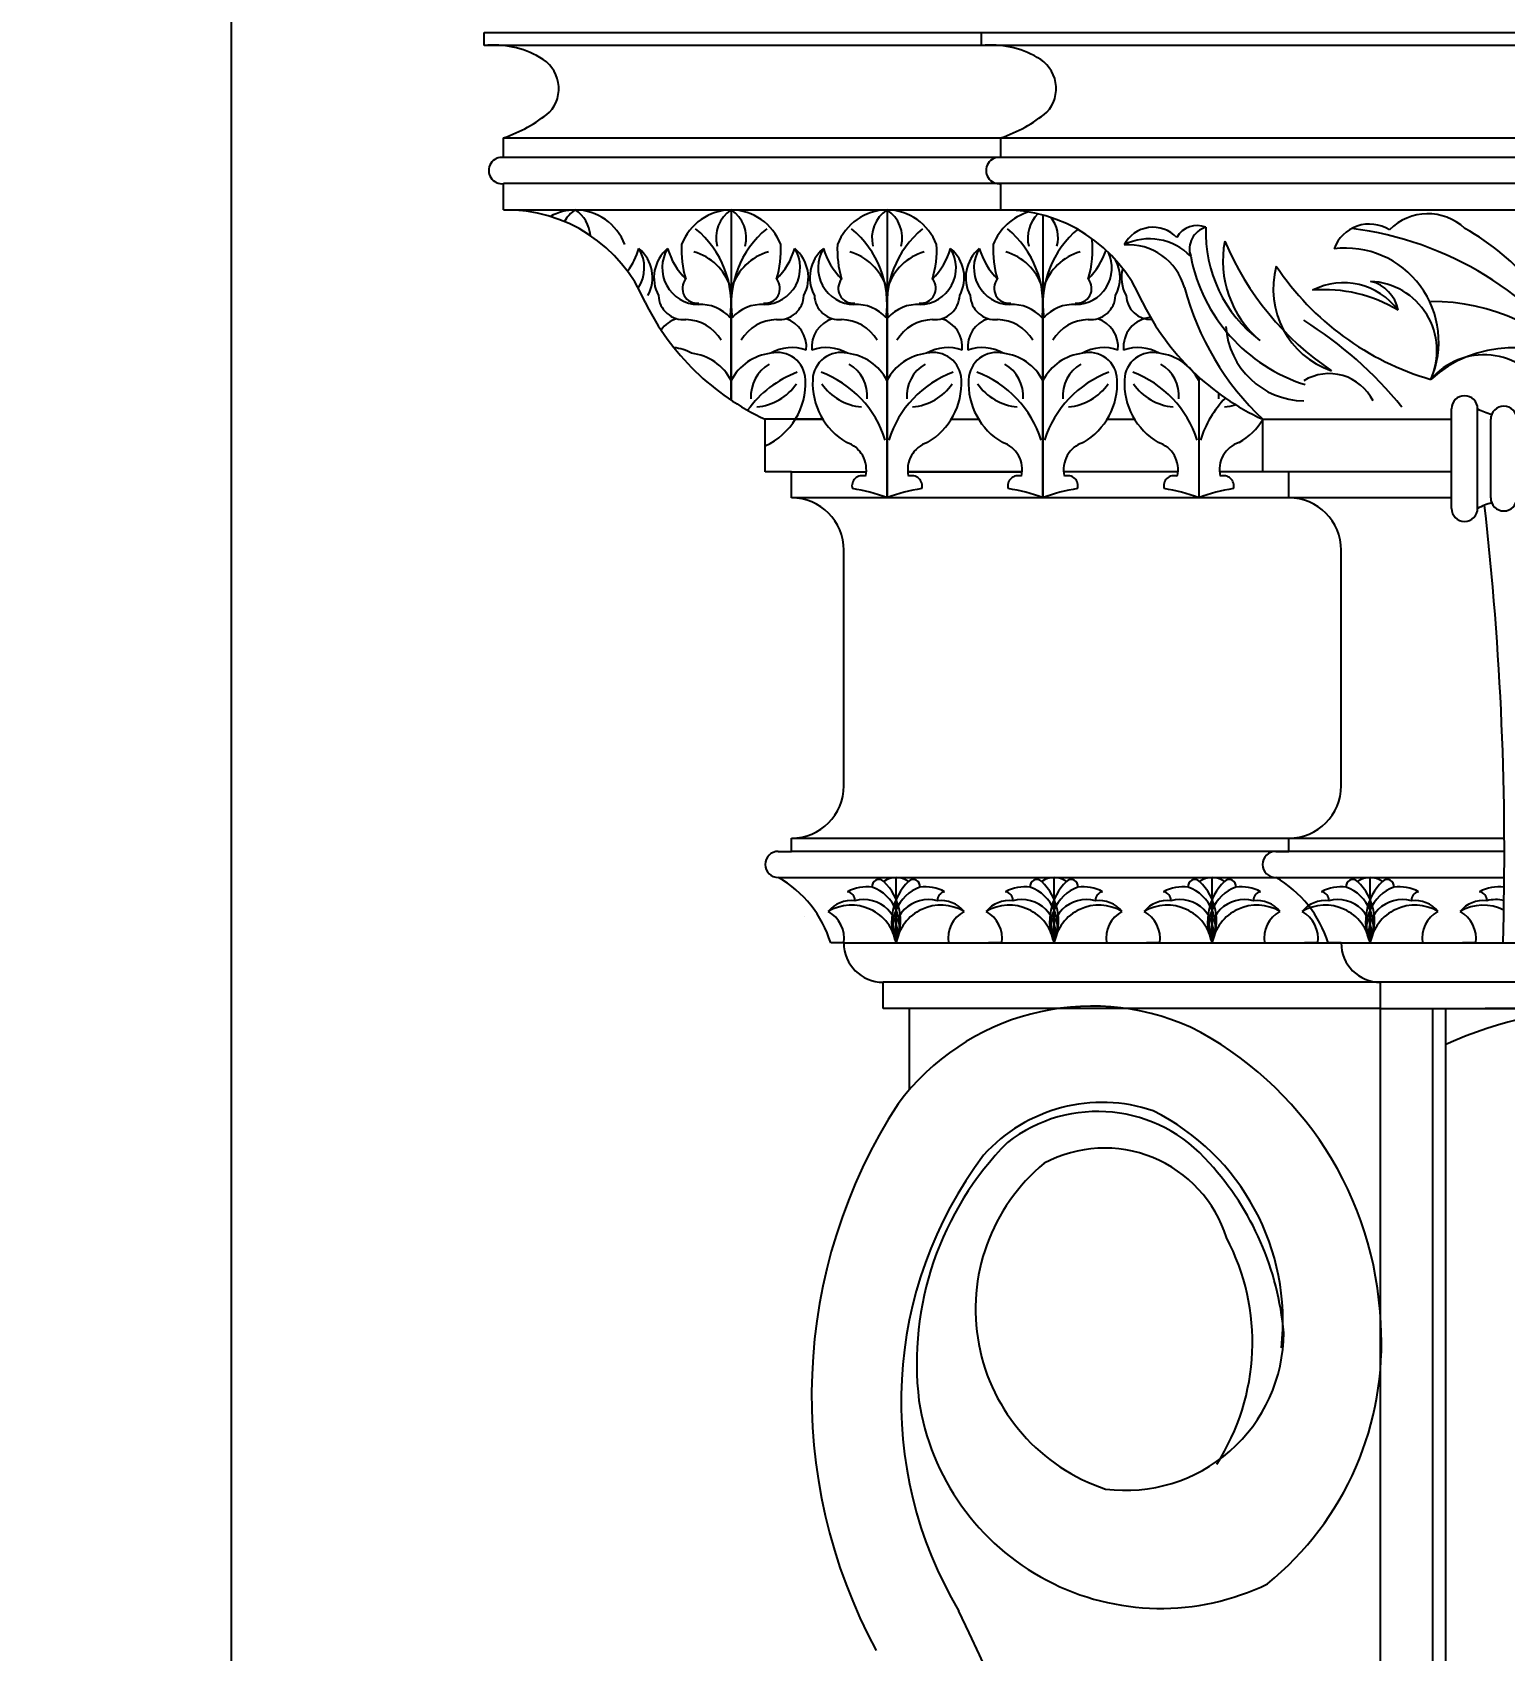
# Model space of a CAD drawing. Header units: millimetres. Extents: x 1155 to 2227, y 540 to 1342.
# Drawn here: x 1403.05 to 1431.17, y 1107.04 to 1137.94 of the extents above; entities that cross this region are included whole.
import ezdxf

# ---------------------------------------------------------------- set-up
doc = ezdxf.new("R2010")
doc.units = ezdxf.units.MM
doc.layers.add('dimension', color=4, linetype='Continuous')
doc.styles.get("Standard").update_dxf_attribs({"font": 'arial.ttf'})
doc.dimstyles.new('25', dxfattribs={"dimscale": 1.5, "dimtxt": 1, "dimasz": 0.5, "dimexe": 0.1875, "dimexo": 1, "dimgap": 0.125, "dimtad": 0, "dimtih": 1, "dimtoh": 1, "dimdec": 4, "dimzin": 4, "dimdsep": 46, "dimlunit": 4, "dimtxsty": 'Standard', "dimblk1": 'CLOSEDBLANK', "dimblk2": 'CLOSEDBLANK', "dimsah": 1, "dimcen": -1, "dimclrd": 256, "dimclre": 256, "dimclrt": 256, "dimadec": 0, "dimazin": 0, "dimtfac": 1, "dimtdec": 4, "dimtofl": 0, "dimtmove": 0, "dimatfit": 3, "dimldrblk": 'CLOSEDBLANK', "dimfxl": 1, "dimtolj": 1, "dimtzin": 4, "dimarcsym": 0})

# ---------------------------------------------------------------- blocks, each defined once
blk = doc.blocks.new('_CLOSEDBLANK')
at = {"color": 0, "linetype": 'ByBlock'}
for p, q in [((-1, 0.167), (0, 0)), ((-1, 0.167), (-1, -0.167)), ((0, 0), (-1, -0.167))]:
    blk.add_line(p, q, dxfattribs=at)
blk = doc.blocks.new('*D279')
at = {"layer": 'Defpoints', "color": 0, "transparency": 16777216}
for p in [(1413.308, 1138.945), (1406.848, 1069.305), (1419.524, 1069.305)]:
    blk.add_point(p, dxfattribs=at)
at = {"layer": 'dimension', "lineweight": -2, "transparency": 16777216}
for p, q in [((1411.808, 1138.945), (1406.567, 1138.945)), ((1406.848, 1138.195), (1406.848, 1106.094)), ((1406.848, 1070.055), (1406.848, 1102.156)), ((1418.024, 1069.305), (1406.567, 1069.305))]:
    blk.add_line(p, q, dxfattribs=at)
at = {"layer": 'dimension', "lineweight": -2, "transparency": 16777216, "xscale": 0.75, "yscale": 0.75, "zscale": 0.75}
for p, rotation in [((1406.848, 1138.945), 90), ((1406.848, 1069.305), 270)]:
    blk.add_blockref('_CLOSEDBLANK', p, dxfattribs=dict(at, rotation=rotation))
at = {"layer": 'dimension', "transparency": 16777216, "insert": (1406.848, 1104.125), "char_height": 1.5, "attachment_point": 5}
blk.add_mtext('\\A1;5\'-9{\\H1.000000x;\\S5/8;}"', dxfattribs=at)
blk = doc.blocks.new('*D280')
at = {"layer": 'Defpoints', "color": 0, "transparency": 16777216}
for p in [(1506.365, 1142.233), (1411.683, 1137.945), (1506.365, 1137.695)]:
    blk.add_point(p, dxfattribs=at)
at = {"layer": 'dimension', "lineweight": -2, "transparency": 16777216}
for p, q in [((1411.683, 1139.445), (1411.683, 1142.515)), ((1506.365, 1139.195), (1506.365, 1142.515)), ((1412.433, 1142.233), (1455.213, 1142.233)), ((1505.615, 1142.233), (1462.835, 1142.233))]:
    blk.add_line(p, q, dxfattribs=at)
at = {"layer": 'dimension', "lineweight": -2, "transparency": 16777216, "xscale": 0.75, "yscale": 0.75, "zscale": 0.75, "rotation": 180}
blk.add_blockref('_CLOSEDBLANK', (1411.683, 1142.233), dxfattribs=at)
at = {"layer": 'dimension', "lineweight": -2, "transparency": 16777216, "xscale": 0.75, "yscale": 0.75, "zscale": 0.75}
blk.add_blockref('_CLOSEDBLANK', (1506.365, 1142.233), dxfattribs=at)
at = {"layer": 'dimension', "transparency": 16777216, "insert": (1459.024, 1142.233), "char_height": 1.5, "attachment_point": 5}
blk.add_mtext('\\A1;7\'-10{\\H1.000000x;\\S11/16;}"', dxfattribs=at)

msp = doc.modelspace()

# ---------------------------------------------------------------- linework, layer by layer
at = {"color": 0}
for p, q in [((1411.68296, 1137.69461), (1411.68296, 1137.94461)), ((1411.68296, 1137.94461), (1506.36505, 1137.94461)), ((1421.18296, 1137.69461), (1421.18296, 1137.94461)), ((1421.18296, 1137.69461), (1421.18296, 1137.94461)), ((1421.18296, 1137.69461), (1421.18296, 1137.94461)), ((1506.36505, 1137.69461), (1411.68296, 1137.69461)), ((1412.05105, 1135.55549), (1412.05105, 1135.93049)), ((1412.05105, 1135.93049), (1505.99695, 1135.93049)), ((1421.55105, 1135.55549), (1421.55105, 1135.93049)), ((1505.99695, 1135.55549), (1412.05105, 1135.55549)), ((1412.05105, 1134.55549), (1412.05105, 1135.05549)), ((1505.99695, 1135.05549), (1412.05105, 1135.05549)), ((1421.55105, 1134.55549), (1421.55105, 1135.05549)), ((1412.05105, 1134.55549), (1505.99695, 1134.55549)), ((1416.3987, 1134.55549), (1416.3987, 1130.91988)), ((1419.37558, 1134.55549), (1419.37558, 1129.05549)), ((1422.35246, 1134.45587), (1422.35246, 1129.05549)), ((1416.3987, 1130.91988), (1416.3987, 1132.49206)), ((1419.37558, 1129.05549), (1419.37558, 1132.49206)), ((1422.35246, 1129.05549), (1422.35246, 1132.49206)), ((1425.32934, 1131.36423), (1425.32934, 1129.05549)), ((1430.15597, 1128.85549), (1430.15597, 1130.75549)), ((1430.65597, 1128.85549), (1430.65597, 1130.75549)), ((1417.05105, 1129.55549), (1417.05105, 1130.55549)), ((1418.14971, 1130.55549), (1417.05105, 1130.55549)), ((1417.62458, 1130.55549), (1418.14971, 1130.55549)), ((1420.60146, 1130.55549), (1421.12659, 1130.55549)), ((1420.60146, 1130.55549), (1421.12659, 1130.55549)), ((1423.57834, 1130.55549), (1424.10347, 1130.55549)), ((1426.55105, 1129.55549), (1426.55105, 1130.55549)), ((1426.55522, 1130.55549), (1430.15597, 1130.55549)), ((1430.90597, 1129.05549), (1430.90597, 1130.55549)), ((1417.55105, 1129.55549), (1417.05105, 1129.55549)), ((1417.55105, 1129.05549), (1417.55105, 1129.55549)), ((1417.55105, 1129.55549), (1418.97933, 1129.55549)), ((1421.95621, 1129.55549), (1419.77184, 1129.55549)), ((1419.77184, 1129.55549), (1421.95621, 1129.55549)), ((1424.93309, 1129.55549), (1422.74872, 1129.55549)), ((1430.15597, 1129.55549), (1425.7256, 1129.55549)), ((1427.05105, 1129.55549), (1426.55105, 1129.55549)), ((1427.05105, 1129.05549), (1427.05105, 1129.55549)), ((1430.15597, 1129.05549), (1417.55105, 1129.05549)), ((1418.55105, 1123.55549), (1418.55105, 1128.05549)), ((1428.05105, 1123.55549), (1428.05105, 1128.05549)), ((1417.55105, 1122.30549), (1417.55105, 1122.55549)), ((1417.55105, 1122.55549), (1431.16616, 1122.55549)), ((1427.05105, 1122.30549), (1427.05105, 1122.55549)), ((1417.29905, 1122.30549), (1417.55105, 1122.30549)), ((1431.16679, 1122.30549), (1417.55105, 1122.30549)), ((1426.79905, 1122.30549), (1427.05105, 1122.30549)), ((1417.29905, 1121.80549), (1417.29905, 1121.80549)), ((1417.29905, 1121.80549), (1431.16485, 1121.80549)), ((1419.54905, 1120.55549), (1419.54905, 1121.80549)), ((1419.54905, 1120.55549), (1419.54905, 1121.80549)), ((1419.54905, 1120.55549), (1419.54905, 1121.80549)), ((1422.56665, 1120.55549), (1422.56665, 1121.80549)), ((1422.56665, 1120.55549), (1422.56665, 1121.80549)), ((1422.56665, 1120.55549), (1422.56665, 1121.80549)), ((1425.58424, 1120.55549), (1425.58424, 1121.80549)), ((1425.58424, 1120.55549), (1425.58424, 1121.80549)), ((1425.58424, 1120.55549), (1425.58424, 1121.80549)), ((1426.79905, 1121.80549), (1426.79905, 1121.80549)), ((1428.60184, 1120.55549), (1428.60184, 1121.80549)), ((1428.60184, 1120.55549), (1428.60184, 1121.80549)), ((1428.60184, 1120.55549), (1428.60184, 1121.80549)), ((1417.79905, 1121.05549), (1417.79905, 1121.05549)), ((1420.81665, 1121.05549), (1420.81665, 1121.05549)), ((1423.83424, 1121.05549), (1423.83424, 1121.05549)), ((1426.85184, 1121.05549), (1426.85184, 1121.05549)), ((1427.29905, 1121.05549), (1427.29905, 1121.05549)), ((1429.86943, 1121.05549), (1429.86943, 1121.05549)), ((1418.54905, 1120.55549), (1418.29905, 1120.55549)), ((1418.54905, 1120.55549), (1420.54905, 1120.55549)), ((1418.54905, 1120.55549), (1431.51636, 1120.55549)), ((1421.56665, 1120.55549), (1421.31665, 1120.55549)), ((1421.56665, 1120.55549), (1423.56665, 1120.55549)), ((1424.58424, 1120.55549), (1424.33424, 1120.55549)), ((1424.58424, 1120.55549), (1426.58424, 1120.55549)), ((1427.60184, 1120.55549), (1427.35184, 1120.55549)), ((1427.60184, 1120.55549), (1429.60184, 1120.55549)), ((1428.04905, 1120.55549), (1427.79905, 1120.55549)), ((1430.61943, 1120.55549), (1430.36943, 1120.55549)), ((1419.29905, 1119.30549), (1419.29905, 1119.80549)), ((1432.45729, 1119.80549), (1419.29905, 1119.80549)), ((1428.79905, 1119.30549), (1428.79905, 1119.80549)), ((1419.79905, 1119.30549), (1419.29905, 1119.30549)), ((1428.79905, 1119.30549), (1419.79905, 1119.30549)), ((1419.79905, 1119.30549), (1419.79905, 1117.76295)), ((1428.79905, 1075.80581), (1428.79905, 1119.30549)), ((1428.79905, 1119.30549), (1476.274, 1119.30549)), ((1429.79905, 1075.80581), (1429.79905, 1119.30549)), ((1430.04905, 1076.19001), (1430.04905, 1119.30549)), ((1437.774, 1119.30549), (1430.79905, 1119.30549))]:
    msp.add_line(p, q, dxfattribs=at)
for centre, radius, start, end in [((1411.86028, 1135.93708), 1.76645, 59.990026, 95.761314), ((1421.36028, 1135.93708), 1.76645, 59.990026, 95.761314), ((1421.36028, 1135.93708), 1.76645, 59.990026, 95.761314), ((1421.36028, 1135.93708), 1.76645, 59.990026, 95.761314), ((1412.43622, 1136.87217), 0.66938, 317.324652, 62.648258), ((1421.93622, 1136.87217), 0.66938, 317.324652, 62.648258), ((1411.12571, 1138.62685), 2.85072, 288.941224, 309.223388), ((1420.62571, 1138.62685), 2.85072, 288.941224, 309.223388), ((1412.0198, 1135.30549), 0.25195, 82.874984, 277.125016), ((1421.5198, 1135.30549), 0.25195, 82.874984, 277.125016), ((1412.10013, 1131.67693), 2.87898, 22.750633, 90.97675), ((1413.44237, 1133.51749), 1.03821, 91.133942, 118.59895), ((1413.7713, 1134.02123), 0.63842, 123.190165, 150.882513), ((1413.40128, 1133.51749), 1.03821, 21.315325, 88.866058), ((1413.07234, 1134.02123), 0.63842, 3.859457, 56.809835), ((1416.41925, 1133.51749), 1.03821, 91.133942, 158.684675), ((1416.74818, 1134.02123), 0.63842, 123.190165, 194.307184), ((1416.37816, 1133.51749), 1.03821, 21.315325, 88.866058), ((1416.04922, 1134.02123), 0.63842, 345.692816, 56.809835), ((1419.39613, 1133.51749), 1.03821, 91.133942, 158.684675), ((1419.72507, 1134.02123), 0.63842, 123.190165, 194.307184), ((1419.35504, 1133.51749), 1.03821, 21.315325, 88.866058), ((1419.0261, 1134.02123), 0.63842, 345.692816, 56.809835), ((1422.37301, 1133.51749), 1.03821, 106.125903, 158.684675), ((1421.60013, 1131.67693), 2.87898, 22.750633, 90.97675), ((1422.70195, 1134.02123), 0.63842, 134.087003, 194.307184), ((1429.70416, 1133.4475), 1.03215, 46.720897, 135.266041), ((1414.53058, 1132.75121), 1.86973, 352.032881, 50.503631), ((1418.26682, 1132.75121), 1.86973, 129.496369, 187.967119), ((1417.50746, 1132.75121), 1.86973, 352.032881, 50.503631), ((1421.2437, 1132.75121), 1.86973, 129.496369, 187.967119), ((1420.48434, 1132.75121), 1.86973, 352.032881, 50.503631), ((1424.22058, 1132.75121), 1.86973, 129.496369, 187.967119), ((1422.00298, 1134.02123), 0.63842, 345.692816, 37.296167), ((1424.45875, 1133.59541), 0.6273, 43.885597, 152.34146), ((1425.29605, 1133.81301), 0.44223, 67.582226, 150.575163), ((1425.58351, 1133.80772), 0.43081, 106.009133, 198.634303), ((1428.04533, 1134.12762), 2.58235, 177.90929, 233.171571), ((1428.58909, 1133.56218), 0.72115, 58.02784, 159.584833), ((1427.44456, 1127.8133), 6.43629, 34.25337, 82.806291), ((1428.26443, 1130.29424), 4.45618, 38.912856, 61.192141), ((1413.29941, 1134.21832), 1.3961, 323.288056, 343.236545), ((1414.03586, 1133.44833), 0.70378, 326.69788, 31.461111), ((1414.17574, 1133.26117), 0.72074, 331.587373, 50.293636), ((1415.64478, 1133.26117), 0.72074, 129.706364, 208.412627), ((1415.78466, 1133.44833), 0.70378, 148.538889, 268.610321), ((1416.52111, 1134.21832), 1.3961, 196.763455, 224.84707), ((1417.35717, 1133.78787), 1.90811, 176.785206, 196.881668), ((1417.01274, 1133.44833), 0.70378, 271.389679, 31.461111), ((1415.44023, 1133.78787), 1.90811, 343.118332, 3.214794), ((1416.27629, 1134.21832), 1.3961, 315.15293, 343.236545), ((1417.15262, 1133.26117), 0.72074, 331.587373, 50.293636), ((1418.62166, 1133.26117), 0.72074, 129.706364, 208.412627), ((1418.76154, 1133.44833), 0.70378, 148.538889, 268.610321), ((1419.49799, 1134.21832), 1.3961, 196.763455, 224.84707), ((1420.33405, 1133.78787), 1.90811, 176.785206, 196.881668), ((1419.98962, 1133.44833), 0.70378, 271.389679, 31.461111), ((1418.41711, 1133.78787), 1.90811, 343.118332, 3.214794), ((1419.25317, 1134.21832), 1.3961, 315.15293, 343.236545), ((1420.1295, 1133.26117), 0.72074, 331.587373, 50.293636), ((1421.59854, 1133.26117), 0.72074, 129.706364, 208.412627), ((1421.73842, 1133.44833), 0.70378, 148.538889, 268.610321), ((1422.47487, 1134.21832), 1.3961, 196.763455, 224.84707), ((1423.31093, 1133.78787), 1.90811, 176.785206, 196.881668), ((1421.39399, 1133.78787), 1.90811, 343.118332, 6.63246), ((1424.39053, 1132.90488), 1.09606, 44.276849, 116.403365), ((1423.98033, 1132.77254), 1.11674, 15.470735, 93.964249), ((1427.78781, 1133.58575), 1.99779, 169.278663, 229.765813), ((1431.03637, 1136.17807), 5.66488, 203.079382, 235.960141), ((1428.12355, 1132.03662), 1.78951, 336.299178, 96.74939), ((1415.40329, 1132.7589), 1.034, 18.775853, 73.995983), ((1417.39411, 1132.7589), 1.034, 106.004017, 161.224147), ((1418.38017, 1132.7589), 1.034, 18.775853, 73.995983), ((1420.37099, 1132.7589), 1.034, 106.004017, 161.224147), ((1421.35705, 1132.7589), 1.034, 18.775853, 73.995983), ((1423.34787, 1132.7589), 1.034, 106.004017, 161.224147), ((1422.9665, 1133.44833), 0.70378, 271.389679, 24.666616), ((1422.23005, 1134.21832), 1.3961, 315.15293, 342.031139), ((1423.10638, 1133.26117), 0.72074, 331.587373, 28.072195), ((1428.3253, 1134.27973), 3.20847, 190.953721, 252.518492), ((1415.74841, 1133.0551), 0.28118, 140.550196, 277.268171), ((1417.04899, 1133.0551), 0.28118, 262.731829, 39.449804), ((1418.72529, 1133.0551), 0.28118, 140.550196, 277.268171), ((1420.02587, 1133.0551), 0.28118, 262.731829, 39.449804), ((1421.70217, 1133.0551), 0.28118, 140.550196, 277.268171), ((1423.00275, 1133.0551), 0.28118, 262.731829, 39.449804), ((1424.57542, 1133.26117), 0.72074, 165.722679, 208.412627), ((1428.3983, 1133.04258), 1.6473, 164.654486, 251.123567), ((1431.25562, 1136.45478), 5.35015, 213.799907, 253.790574), ((1415.48879, 1132.93705), 0.4783, 182.254432, 275.097492), ((1417.30862, 1132.93705), 0.4783, 264.902508, 357.745568), ((1418.46567, 1132.93705), 0.4783, 182.254432, 275.097492), ((1420.2855, 1132.93705), 0.4783, 264.902508, 357.745568), ((1421.44255, 1132.93705), 0.4783, 182.254432, 275.097492), ((1423.26238, 1132.93705), 0.4783, 264.902508, 357.745568), ((1424.41943, 1132.93705), 0.4783, 182.254432, 271.880184), ((1430.22717, 1134.44752), 5.35081, 194.913592, 226.666586), ((1428.09524, 1131.86558), 1.2969, 36.519124, 117.065019), ((1427.73562, 1130.33327), 2.69706, 58.682109, 94.902034), ((1428.55284, 1131.86347), 1.32691, 335.694325, 87.499342), ((1428.45401, 1132.51215), 0.69487, 10.380735, 76.965109), ((1419.05745, 1134.91356), 4.79775, 206.266984, 245.279212), ((1415.82433, 1132.00884), 0.7381, 40.895282, 94.408501), ((1416.97308, 1132.00884), 0.7381, 85.591499, 139.104718), ((1418.80121, 1132.00884), 0.7381, 40.895282, 94.408501), ((1419.94996, 1132.00884), 0.7381, 85.591499, 139.104718), ((1421.77809, 1132.00884), 0.7381, 40.895282, 94.408501), ((1422.92684, 1132.00884), 0.7381, 85.591499, 139.104718), ((1428.55745, 1134.91356), 4.79775, 206.266984, 245.279212), ((1429.77071, 1128.84995), 3.95606, 40.820336, 90.124223), ((1415.52473, 1131.93881), 0.56352, 107.230016, 145.377756), ((1415.5134, 1131.64974), 0.8111, 30.980606, 88.736623), ((1417.284, 1131.64974), 0.8111, 91.263377, 149.019394), ((1417.27267, 1131.93881), 0.56352, 353.882595, 72.769984), ((1418.50161, 1131.93881), 0.56352, 107.230016, 186.117405), ((1418.49029, 1131.64974), 0.8111, 30.980606, 88.736623), ((1420.26088, 1131.64974), 0.8111, 91.263377, 149.019394), ((1420.24955, 1131.93881), 0.56352, 353.882595, 72.769984), ((1421.47849, 1131.93881), 0.56352, 107.230016, 186.117405), ((1421.46717, 1131.64974), 0.8111, 30.980606, 88.736623), ((1423.23776, 1131.64974), 0.8111, 91.263377, 149.019394), ((1423.22643, 1131.93881), 0.56352, 353.882595, 72.769984), ((1424.45537, 1131.93881), 0.56352, 94.54969, 186.117405), ((1427.3623, 1132.42469), 1.51778, 183.764565, 269.025796), ((1423.30734, 1126.00219), 7.59961, 39.03559, 57.982463), ((1415.23589, 1131.12186), 0.8041, 59.671739, 85.008417), ((1415.54067, 1130.86056), 0.96072, 26.918806, 83.949899), ((1417.25673, 1130.86056), 0.96072, 96.050101, 153.081194), ((1417.56151, 1131.12186), 0.8041, 70.268869, 120.328261), ((1417.28181, 1131.29463), 0.53638, 1.697813, 103.623138), ((1418.21277, 1131.12186), 0.8041, 59.671739, 109.731131), ((1418.49247, 1131.29463), 0.53638, 76.376862, 178.302187), ((1418.51755, 1130.86056), 0.96072, 26.918806, 83.949899), ((1420.23361, 1130.86056), 0.96072, 96.050101, 153.081194), ((1420.53839, 1131.12186), 0.8041, 70.268869, 120.328261), ((1420.25869, 1131.29463), 0.53638, 1.697813, 103.623138), ((1421.18965, 1131.12186), 0.8041, 59.671739, 109.731131), ((1421.46935, 1131.29463), 0.53638, 76.376862, 178.302187), ((1421.49443, 1130.86056), 0.96072, 26.918806, 83.949899), ((1423.2105, 1130.86056), 0.96072, 96.050101, 153.081194), ((1423.51527, 1131.12186), 0.8041, 70.268869, 120.328261), ((1423.23557, 1131.29463), 0.53638, 1.697813, 103.623138), ((1424.16653, 1131.12186), 0.8041, 59.671739, 109.731131), ((1424.44623, 1131.29463), 0.53638, 76.376862, 178.302187), ((1424.47131, 1130.86056), 0.96072, 26.918806, 83.949899), ((1431.3345, 1129.57588), 2.34626, 52.447728, 132.07954), ((1430.78017, 1130.4512), 1.33661, 29.076696, 139.610182), ((1418.36453, 1129.55301), 2.02618, 110.36237, 144.576871), ((1417.48669, 1130.99903), 0.71137, 120.647734, 184.069144), ((1417.40975, 1129.55301), 2.02618, 17.443867, 69.63763), ((1418.2876, 1130.99903), 0.71137, 355.930856, 59.352266), ((1421.34141, 1129.55301), 2.02618, 110.36237, 162.556133), ((1420.46357, 1130.99903), 0.71137, 120.647734, 184.069144), ((1420.38663, 1129.55301), 2.02618, 17.443867, 69.63763), ((1421.26448, 1130.99903), 0.71137, 355.930856, 59.352266), ((1424.31829, 1129.55301), 2.02618, 110.36237, 162.556133), ((1423.44045, 1130.99903), 0.71137, 120.647734, 184.069144), ((1423.36351, 1129.55301), 2.02618, 17.443867, 69.63763), ((1424.24136, 1130.99903), 0.71137, 355.930856, 59.352266), ((1427.82099, 1130.49367), 0.93412, 26.271245, 121.242997), ((1416.79808, 1131.81483), 1.02728, 275.007691, 325.479458), ((1416.51286, 1131.24251), 1.30687, 294.318991, 2.983372), ((1419.26143, 1131.24251), 1.30687, 177.016628, 239.717414), ((1418.9762, 1131.81483), 1.02728, 214.520542, 264.992309), ((1419.77496, 1131.81483), 1.02728, 275.007691, 325.479458), ((1419.48974, 1131.24251), 1.30687, 300.282586, 2.983372), ((1422.23831, 1131.24251), 1.30687, 177.016628, 239.717414), ((1421.95308, 1131.81483), 1.02728, 214.520542, 264.992309), ((1422.75184, 1131.81483), 1.02728, 275.007691, 325.479458), ((1422.46662, 1131.24251), 1.30687, 300.282586, 2.983372), ((1425.21519, 1131.24251), 1.30687, 177.016628, 239.717414), ((1424.92996, 1131.81483), 1.02728, 214.520542, 264.992309), ((1426.41733, 1130.99903), 0.71137, 175.600892, 184.069144), ((1427.29517, 1129.55301), 2.02618, 135.983812, 162.556133), ((1425.72872, 1131.81483), 1.02728, 275.007691, 287.230626), ((1430.40597, 1130.75549), 0.25, 0, 180), ((1431.32426, 1132.07789), 1.48168, 243.189489, 254.365222), ((1431.15597, 1130.55549), 0.25, 0, 180), ((1425.4435, 1131.24251), 1.30687, 300.282586, 328.20799), ((1418.43547, 1129.59487), 0.54528, 346.532421, 72.171583), ((1420.3157, 1129.59487), 0.54528, 107.828417, 193.467579), ((1421.41235, 1129.59487), 0.54528, 346.532421, 72.171583), ((1423.29258, 1129.59487), 0.54528, 107.828417, 193.467579), ((1424.38923, 1129.59487), 0.54528, 346.532421, 72.171583), ((1426.26946, 1129.59487), 0.54528, 107.828417, 193.467579), ((1418.90056, 1129.28432), 0.19479, 70.44567, 195.714709), ((1418.29102, 1126.30906), 2.95282, 68.451057, 81.782804), ((1420.46014, 1126.30906), 2.95282, 98.217196, 111.548943), ((1419.8506, 1129.28432), 0.19479, 344.285291, 109.55433), ((1421.87744, 1129.28432), 0.19479, 70.44567, 195.714709), ((1421.2679, 1126.30906), 2.95282, 68.451057, 81.782804), ((1423.43702, 1126.30906), 2.95282, 98.217196, 111.548943), ((1422.82748, 1129.28432), 0.19479, 344.285291, 109.55433), ((1424.85432, 1129.28432), 0.19479, 70.44567, 195.714709), ((1424.24478, 1126.30906), 2.95282, 68.451057, 81.782804), ((1426.4139, 1126.30906), 2.95282, 98.217196, 111.548943), ((1425.80436, 1129.28432), 0.19479, 344.285291, 109.55433), ((1417.55105, 1128.05549), 1, 0, 90), ((1427.05105, 1128.05549), 1, 0, 90), ((1431.32426, 1127.53309), 1.48168, 105.634778, 116.810511), ((1372.93281, 1122.28215), 58.23399, 358.300912, 6.539471), ((1431.15597, 1129.05549), 0.25, 180, 0), ((1431.15597, 1129.05549), 0.25, 180, 0), ((1430.40597, 1128.85549), 0.25, 180, 0), ((1430.40597, 1128.85549), 0.25, 180, 0), ((1417.55105, 1123.55549), 1, 270, 0), ((1427.05105, 1123.55549), 1, 270, 0), ((1417.29905, 1122.05549), 0.25, 90, 270), ((1426.79905, 1122.05549), 0.25, 90, 270), ((1416.23767, 1119.93139), 2.15379, 16.844214, 60.475402), ((1419.22101, 1121.64018), 0.12831, 45.047105, 188.082998), ((1419.54905, 1121.39008), 0.41541, 55.148038, 124.851962), ((1419.54905, 1121.39008), 0.41541, 55.148038, 124.851962), ((1419.87709, 1121.64018), 0.12831, 351.917002, 134.952895), ((1419.87709, 1121.64018), 0.12831, 351.917002, 134.952895), ((1422.2386, 1121.64018), 0.12831, 45.047105, 188.082998), ((1422.56665, 1121.39008), 0.41541, 55.148038, 124.851962), ((1422.56665, 1121.39008), 0.41541, 55.148038, 124.851962), ((1422.89469, 1121.64018), 0.12831, 351.917002, 134.952895), ((1422.89469, 1121.64018), 0.12831, 351.917002, 134.952895), ((1425.2562, 1121.64018), 0.12831, 45.047105, 188.082998), ((1425.58424, 1121.39008), 0.41541, 55.148038, 124.851962), ((1425.58424, 1121.39008), 0.41541, 55.148038, 124.851962), ((1425.91228, 1121.64018), 0.12831, 351.917002, 134.952895), ((1425.91228, 1121.64018), 0.12831, 351.917002, 134.952895), ((1425.73767, 1119.93139), 2.15379, 16.844214, 60.475402), ((1428.27379, 1121.64018), 0.12831, 45.047105, 188.082998), ((1428.60184, 1121.39008), 0.41541, 55.148038, 124.851962), ((1428.60184, 1121.39008), 0.41541, 55.148038, 124.851962), ((1428.92988, 1121.64018), 0.12831, 351.917002, 134.952895), ((1428.92988, 1121.64018), 0.12831, 351.917002, 134.952895), ((1418.9996, 1120.81461), 0.81302, 83.334346, 117.665021), ((1418.59447, 1121.37063), 0.16637, 356.48031, 80.43457), ((1418.81305, 1120.87188), 0.80112, 336.737868, 69.472302), ((1418.57886, 1120.97127), 1.05553, 336.802137, 46.032557), ((1420.51925, 1120.97127), 1.05553, 133.967443, 203.197863), ((1420.28505, 1120.87188), 0.80112, 110.527698, 203.262132), ((1420.0985, 1120.81461), 0.81302, 62.334979, 96.665654), ((1420.0985, 1120.81461), 0.81302, 62.334979, 96.665654), ((1420.50363, 1121.37063), 0.16637, 99.56543, 183.51969), ((1420.50363, 1121.37063), 0.16637, 99.56543, 183.51969), ((1422.0172, 1120.81461), 0.81302, 83.334346, 117.665021), ((1421.61206, 1121.37063), 0.16637, 356.48031, 80.43457), ((1421.83065, 1120.87188), 0.80112, 336.737868, 69.472302), ((1421.59645, 1120.97127), 1.05553, 336.802137, 46.032557), ((1423.53684, 1120.97127), 1.05553, 133.967443, 203.197863), ((1423.30264, 1120.87188), 0.80112, 110.527698, 203.262132), ((1423.11609, 1120.81461), 0.81302, 62.334979, 96.665654), ((1423.11609, 1120.81461), 0.81302, 62.334979, 96.665654), ((1423.52123, 1121.37063), 0.16637, 99.56543, 183.51969), ((1423.52123, 1121.37063), 0.16637, 99.56543, 183.51969), ((1425.03479, 1120.81461), 0.81302, 83.334346, 117.665021), ((1424.62966, 1121.37063), 0.16637, 356.48031, 80.43457), ((1424.84824, 1120.87188), 0.80112, 336.737868, 69.472302), ((1424.61405, 1120.97127), 1.05553, 336.802137, 46.032557), ((1426.55444, 1120.97127), 1.05553, 133.967443, 203.197863), ((1426.32024, 1120.87188), 0.80112, 110.527698, 203.262132), ((1426.13369, 1120.81461), 0.81302, 62.334979, 96.665654), ((1426.13369, 1120.81461), 0.81302, 62.334979, 96.665654), ((1426.53882, 1121.37063), 0.16637, 99.56543, 183.51969), ((1426.53882, 1121.37063), 0.16637, 99.56543, 183.51969), ((1428.05239, 1120.81461), 0.81302, 83.334346, 117.665021), ((1427.64725, 1121.37063), 0.16637, 356.48031, 80.43457), ((1427.86584, 1120.87188), 0.80112, 336.737868, 69.472302), ((1427.63164, 1120.97127), 1.05553, 336.802137, 46.032557), ((1429.57203, 1120.97127), 1.05553, 133.967443, 203.197863), ((1429.33783, 1120.87188), 0.80112, 110.527698, 203.262132), ((1429.15128, 1120.81461), 0.81302, 62.334979, 96.665654), ((1429.15128, 1120.81461), 0.81302, 62.334979, 96.665654), ((1429.55642, 1121.37063), 0.16637, 99.56543, 183.51969), ((1429.55642, 1121.37063), 0.16637, 99.56543, 183.51969), ((1431.06998, 1120.81461), 0.81302, 83.426225, 117.665021), ((1430.66485, 1121.37063), 0.16637, 356.48031, 80.43457), ((1418.68972, 1120.8001), 0.56477, 82.797953, 140.780412), ((1418.69332, 1120.40957), 0.86808, 9.677461, 120.542982), ((1417.97157, 1120.64466), 0.58433, 351.222323, 61.299635), ((1418.93474, 1120.74239), 0.64211, 343.078416, 105.742318), ((1420.16336, 1120.74239), 0.64211, 74.257682, 196.921584), ((1420.40478, 1120.40957), 0.86808, 59.457018, 170.322539), ((1420.40838, 1120.8001), 0.56477, 39.219588, 97.202047), ((1420.40838, 1120.8001), 0.56477, 39.219588, 97.202047), ((1421.12653, 1120.64466), 0.58433, 118.700365, 188.777677), ((1421.12653, 1120.64466), 0.58433, 118.700365, 188.777677), ((1421.70732, 1120.8001), 0.56477, 82.797953, 140.780412), ((1421.71092, 1120.40957), 0.86808, 9.677461, 120.542982), ((1420.98916, 1120.64466), 0.58433, 351.222323, 61.299635), ((1421.95234, 1120.74239), 0.64211, 343.078416, 105.742318), ((1423.18096, 1120.74239), 0.64211, 74.257682, 196.921584), ((1423.42237, 1120.40957), 0.86808, 59.457018, 170.322539), ((1423.42597, 1120.8001), 0.56477, 39.219588, 97.202047), ((1423.42597, 1120.8001), 0.56477, 39.219588, 97.202047), ((1424.14413, 1120.64466), 0.58433, 118.700365, 188.777677), ((1424.14413, 1120.64466), 0.58433, 118.700365, 188.777677), ((1424.72491, 1120.8001), 0.56477, 82.797953, 140.780412), ((1424.72851, 1120.40957), 0.86808, 9.677461, 120.542982), ((1424.00676, 1120.64466), 0.58433, 351.222323, 61.299635), ((1424.96993, 1120.74239), 0.64211, 343.078416, 105.742318), ((1426.19855, 1120.74239), 0.64211, 74.257682, 196.921584), ((1426.43997, 1120.40957), 0.86808, 59.457018, 170.322539), ((1426.44357, 1120.8001), 0.56477, 39.219588, 97.202047), ((1426.44357, 1120.8001), 0.56477, 39.219588, 97.202047), ((1427.16172, 1120.64466), 0.58433, 118.700365, 188.777677), ((1427.16172, 1120.64466), 0.58433, 118.700365, 188.777677), ((1427.74251, 1120.8001), 0.56477, 82.797953, 140.780412), ((1427.74611, 1120.40957), 0.86808, 9.677461, 120.542982), ((1427.02435, 1120.64466), 0.58433, 351.222323, 61.299635), ((1427.98753, 1120.74239), 0.64211, 343.078416, 105.742318), ((1429.21615, 1120.74239), 0.64211, 74.257682, 196.921584), ((1429.45756, 1120.40957), 0.86808, 59.457018, 170.322539), ((1429.46116, 1120.8001), 0.56477, 39.219588, 97.202047), ((1429.46116, 1120.8001), 0.56477, 39.219588, 97.202047), ((1430.17932, 1120.64466), 0.58433, 118.700365, 188.777677), ((1430.17932, 1120.64466), 0.58433, 118.700365, 188.777677), ((1430.7601, 1120.8001), 0.56477, 82.797953, 140.780412), ((1430.7637, 1120.40957), 0.86808, 63.101038, 120.542982), ((1430.04195, 1120.64466), 0.58433, 351.222323, 61.299635), ((1431.00512, 1120.74239), 0.64211, 76.0804, 105.742318), ((1419.29905, 1120.55549), 0.75, 180, 270), ((1428.79905, 1120.55549), 0.75, 180, 270), ((1423.29383, 1114.72817), 4.62024, 66.003184, 143.380029), ((1433.25866, 1111.50628), 7.80096, 65.254934, 114.295186), ((1422.15425, 1113.01644), 6.65641, 2.400586, 63.032654), ((1428.16189, 1111.91363), 10.22662, 146.995218, 208.447657), ((1423.48457, 1114.46327), 3.04774, 71.311936, 138.050297), ((1423.39827, 1114.53258), 2.80492, 40.37583, 127.932663), ((1422.44849, 1113.33772), 4.48907, 353.46407, 63.362774), ((1425.93868, 1112.52982), 5.99622, 135.335119, 186.835854), ((1423.53073, 1114.20098), 2.4387, 17.358493, 118.209867), ((1427.4557, 1111.80001), 7.81065, 142.999599, 210.837438), ((1424.68127, 1113.56298), 3.61564, 129.571678, 251.786761), ((1421.47216, 1112.64281), 5.49979, 4.900378, 42.375601), ((1422.06451, 1112.92495), 4.29043, 327.242968, 27.839524), ((1423.9357, 1113.12003), 3.01616, 262.675662, 359.859259), ((1422.92187, 1112.89232), 5.89673, 309.096491, 3.918148), ((1424.60306, 1112.51942), 4.67122, 188.6593, 295.85992), ((1346.30668, 1072.24707), 82.49511, 5.096999, 25.526246)]:
    msp.add_arc(centre, radius, start, end, dxfattribs=at)

# ---------------------------------------------------------------- dimensions: what is measured, and where the dimension line sits
at = {"layer": 'dimension'}
dim = msp.add_linear_dim(base=(1506.36505, 1142.23331), p1=(1411.68296, 1137.94461), p2=(1506.36505, 1137.69461), dimstyle='25', dxfattribs=at)
dim.commit()
dim.dimension.update_dxf_attribs({"geometry": '*D280', "text_midpoint": (1459.024, 1142.23331)})
dim = msp.add_linear_dim(base=(1406.84805, 1069.30549), p1=(1413.30796, 1138.94461), p2=(1419.524, 1069.30549), angle=90, dimstyle='25', dxfattribs=at)
dim.commit()
dim.dimension.update_dxf_attribs({"geometry": '*D279', "text_midpoint": (1406.84805, 1104.12505)})

doc.saveas('drawing.dxf')
